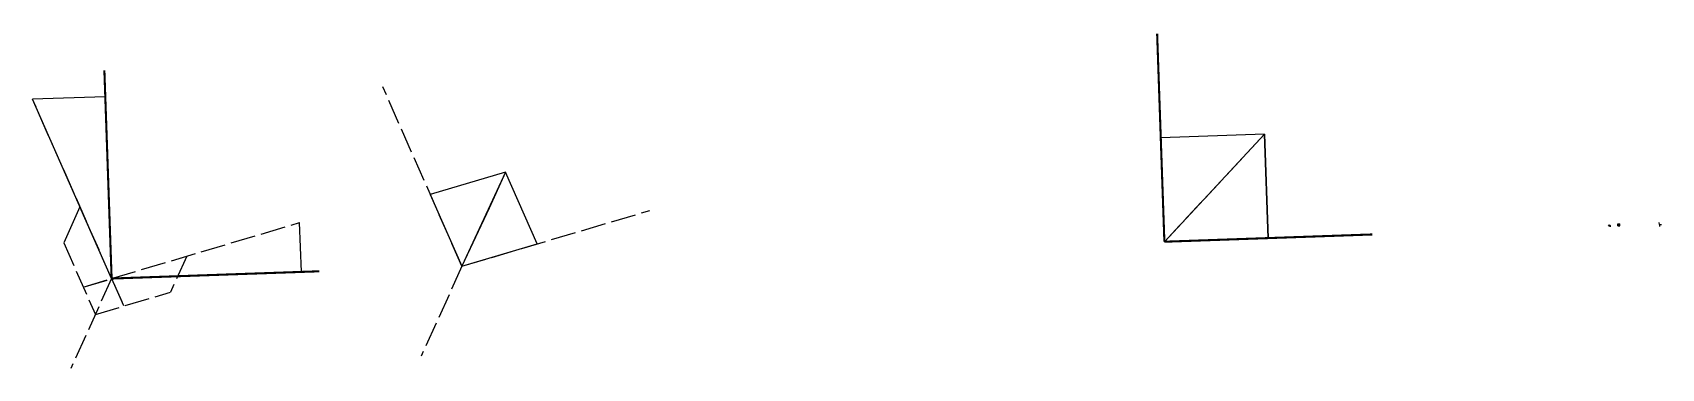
# Model space of a CAD drawing. Header units: millimetres. Extents: x 3304 to 4087, y 2015 to 2177.
import ezdxf

# ---------------------------------------------------------------- set-up
doc = ezdxf.new("R2010")
doc.units = ezdxf.units.MM
doc.linetypes.add('ACAD_ISO02W100', pattern=[15, 12, -3])

msp = doc.modelspace()

# ---------------------------------------------------------------- linework, layer by layer
at = {"color": 3, "linetype": 'ACAD_ISO02W100', "extrusion": (-0.195646, -0.431472, 0.880656)}
for p, q in [((3510.67, 2064.42, 12.5), (3472.66, 2150.54, 46.25)), ((3342.22, 2058.54, 12.5), (3304.21, 2144.66, 46.25))]:
    msp.add_line(p, q, dxfattribs=at)
for p, q in [((3339.17, 2145.88, 12.5), (3304.21, 2144.66, 12.5)), ((3304.21, 2144.66, 46.25), (3304.21, 2144.66, 12.5)), ((3342.22, 2058.54, 12.5), (3304.21, 2144.66, 12.5)), ((3896.67, 2127.93, 12.5), (3846.7, 2126.18, 12.5)), ((3896.67, 2127.93, 62.5), (3846.7, 2126.18, 62.5)), ((3846.7, 2126.18, 62.5), (3846.7, 2126.18, 12.5)), ((3846.7, 2126.18, 62.5), (3848.45, 2076.22, 12.5)), ((3848.45, 2076.22, 12.5), (3896.67, 2127.93, 12.5)), ((3898.42, 2077.96, 12.5), (3896.67, 2127.93, 12.5)), ((3896.67, 2127.93, 12.5), (3896.67, 2127.93, 62.5)), ((3896.67, 2127.93, 62.5), (3898.42, 2077.96, 62.5)), ((3432.62, 2085.41, 45.75), (3432.62, 2085.41, 12.5)), ((3433.45, 2061.72, 12.5), (3432.62, 2085.41, 12.5)), ((3848.45, 2076.22, 12.5), (3898.42, 2077.96, 12.5)), ((3898.42, 2077.96, 62.5), (3848.45, 2076.22, 12.5)), ((3898.42, 2077.96, 62.5), (3898.42, 2077.96, 12.5))]:
    msp.add_line(p, q)
at = {"color": 3, "linetype": 'ACAD_ISO02W100', "extrusion": (3.09153e-13, 1.07392e-14, -1)}
msp.add_line((3846.7, 2126.18, -37.5), (3848.45, 2076.22, 12.5), dxfattribs=at)
at = {"color": 5, "linetype": 'ACAD_ISO02W100'}
msp.add_line((3896.67, 2127.93, 62.5), (3848.45, 2076.22, 12.5), dxfattribs=at)
at = {"extrusion": (-0.195646, -0.431472, 0.880656)}
for p, q in [((3531.63, 2109.62, 39.3), (3495.47, 2098.87, 26)), ((3531.63, 2109.62, 39.3), (3510.67, 2064.42, 12.5)), ((3531.63, 2109.62, 39.3), (3523.8, 2092.36, 74.53)), ((3546.83, 2075.17, 25.8), (3531.63, 2109.62, 39.3)), ((3495.47, 2098.87, 26), (3510.67, 2064.42, 12.5)), ((3523.8, 2092.36, 74.53), (3510.67, 2064.42, 12.5)), ((3510.67, 2064.42, 12.5), (3546.83, 2075.17, 25.8))]:
    msp.add_line(p, q, dxfattribs=at)
at = {"extrusion": (-4.02958e-06, 5.87906e-06, 1)}
for p, q in [((3327.01, 2092.98, 26), (3319.19, 2075.73, 61.23)), ((3342.22, 2058.54, 12.5), (3327.01, 2092.98, 26)), ((4066.43, 2084.83, 12.5), (4067.43, 2084.86, 12.5)), ((4066.47, 2083.83, 12.5), (4066.43, 2084.83, 12.5)), ((4067.43, 2084.86, 13.5), (4066.47, 2083.83, 12.5)), ((4066.47, 2083.83, 12.5), (4067.43, 2084.86, 12.5)), ((4066.47, 2083.83, 12.5), (4067.47, 2083.86, 12.5)), ((4066.47, 2083.83, 12.5), (4066.47, 2083.83, 13.5)), ((4067.47, 2083.86, 12.5), (4067.43, 2084.86, 12.5)), ((4067.43, 2084.86, 12.5), (4067.43, 2084.86, 13.5)), ((4086.46, 2084.53, 12.5), (4086.42, 2085.53, 12.5)), ((4086.46, 2084.53, 12.5), (4087.46, 2084.56, 12.5)), ((4086.46, 2084.53, 12.5), (4086.46, 2084.53, 13.5))]:
    msp.add_line(p, q, dxfattribs=at)
at = {"color": 1, "linetype": 'ACAD_ISO02W100', "extrusion": (-0.195646, -0.431472, 0.880656)}
for p, q in [((3510.67, 2064.42, 12.5), (3601.07, 2091.29, 45.75)), ((3342.22, 2058.54, 12.5), (3432.62, 2085.41, 45.75))]:
    msp.add_line(p, q, dxfattribs=at)
at = {"color": 3}
msp.add_line((4062.46, 2083.69, 12.5), (4061.94, 2084.38, 12), dxfattribs=at)
at = {"color": 5}
msp.add_line((4062.46, 2083.69, 12.5), (4062.94, 2084.41, 13), dxfattribs=at)
at = {"color": 1}
msp.add_line((4062.46, 2083.69, 12.5), (4063.17, 2083.71, 11.79), dxfattribs=at)
at = {"color": 1, "extrusion": (-4.02958e-06, 5.87906e-06, 1)}
msp.add_line((4086.46, 2084.53, 12.5), (4086.47, 2084.27, 13.47), dxfattribs=at)
at = {"color": 3, "extrusion": (-4.02958e-06, 5.87906e-06, 1)}
msp.add_line((4086.46, 2084.53, 12.5), (4086.49, 2083.56, 12.24), dxfattribs=at)
at = {"color": 32, "linetype": 'ACAD_ISO02W100', "true_color": 0xcd6928, "extrusion": (-0.195646, -0.431472, 0.880656)}
for p, q in [((3319.19, 2075.73, 61.23), (3334.39, 2041.28, 47.73)), ((3328.58, 2054.46, 52.89), (3342.22, 2058.54, 58.08)), ((3342.22, 2058.54, 58.08), (3348.03, 2045.36, 52.91)), ((3334.39, 2041.28, 47.73), (3370.55, 2052.03, 61.03))]:
    msp.add_line(p, q, dxfattribs=at)
at = {"color": 1, "linetype": 'ACAD_ISO02W100', "extrusion": (3.15009e-13, -1.56963e-13, -1)}
msp.add_line((3898.42, 2077.96, -37.5), (3848.45, 2076.22, 12.5), dxfattribs=at)
at = {"linetype": 'ACAD_ISO02W100', "extrusion": (-0.195646, -0.431472, 0.880656)}
msp.add_line((3342.22, 2058.54, 12.5), (3378.38, 2069.29, 25.8), dxfattribs=at)
at = {"color": 30, "linetype": 'ACAD_ISO02W100', "true_color": 0xf26722, "extrusion": (-0.195646, -0.431472, 0.880656)}
msp.add_line((3378.38, 2069.29, 25.8), (3370.55, 2052.03, 61.03), dxfattribs=at)
at = {"color": 5, "linetype": 'ACAD_ISO02W100', "extrusion": (-0.195646, -0.431472, 0.880656)}
for p, q in [((3510.67, 2064.42, 12.5), (3491.11, 2021.27, 100.57)), ((3342.22, 2058.54, 12.5), (3322.65, 2015.39, 100.57))]:
    msp.add_line(p, q, dxfattribs=at)
at = {"color": 32, "linetype": 'ACAD_ISO02W100', "true_color": 0xcd6928, "extrusion": (-4.02958e-06, 5.87906e-06, 1)}
for p, q in [((3328.58, 2054.46, 52.89), (3342.3, 2058.42, 12.93)), ((3348.03, 2045.36, 52.91), (3342.25, 2058.53, 12.56))]:
    msp.add_line(p, q, dxfattribs=at)
at = {"color": 3, "const_width": 1, "elevation": 12.5}
for points in [[(3848.45, 2076.22), (3844.96, 2176.15)], [(3342.22, 2058.54), (3338.73, 2158.48)]]:
    msp.add_lwpolyline(points, dxfattribs=at)
at = {"color": 40, "true_color": 0xf8d731, "extrusion": (-0.598124, -0.801403, 0), "const_width": 1, "elevation": -3648.78}
msp.add_lwpolyline([(1447.2, 12.5), (1418.47, 61.23)], dxfattribs=at)
at = {"color": 1, "const_width": 1, "elevation": 12.5}
for points in [[(3848.45, 2076.22), (3948.38, 2079.71)], [(3342.22, 2058.54), (3442.16, 2062.03)]]:
    msp.add_lwpolyline(points, dxfattribs=at)
at = {"color": 5, "extrusion": (1, 0, 0), "const_width": 1}
for points, elevation in [([(2076.22, 12.5), (2076.22, 112.5)], 3848.45), ([(2058.54, 12.5), (2058.54, 112.5)], 3342.22)]:
    msp.add_lwpolyline(points, dxfattribs=dict(at, elevation=elevation))
at = {"color": 2, "extrusion": (0.223934, 0.974604, 0), "const_width": 2, "elevation": 2754.7}
msp.add_lwpolyline([(-2796.36, 12.5), (-2825.44, 61.03)], dxfattribs=at)

doc.saveas('drawing.dxf')
